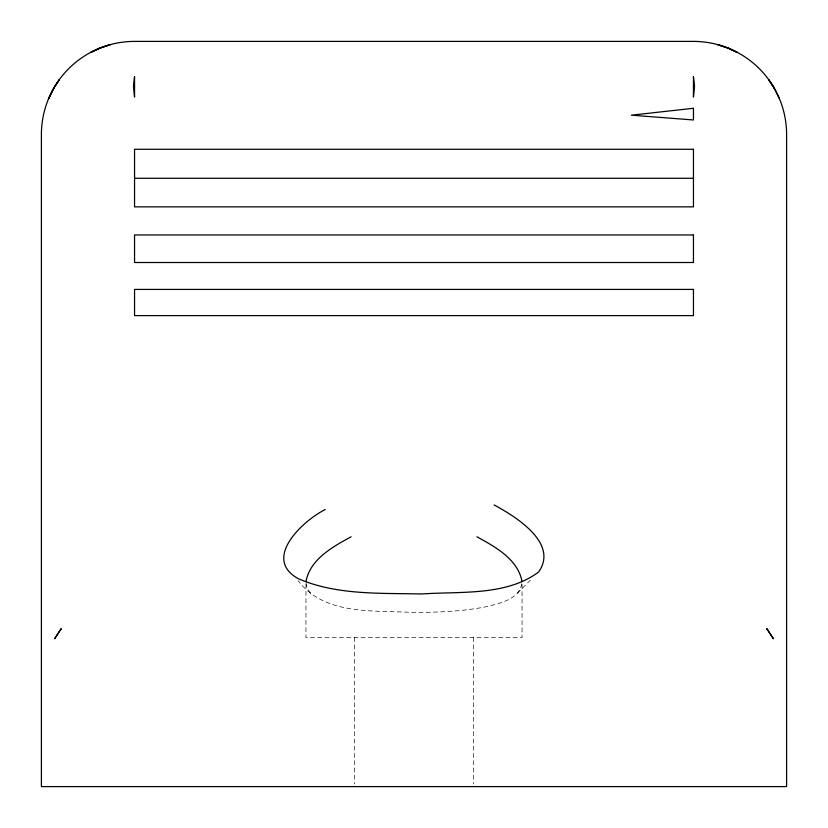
<?xml version="1.0" encoding="UTF-8"?>
<svg xmlns="http://www.w3.org/2000/svg" width="828" height="828" viewBox="0 0 828 828"><rect width="100%" height="100%" fill="white"/><g stroke="black" fill="none" stroke-linecap="round" stroke-linejoin="round"><path stroke-width="0.62" stroke-dasharray="4.14 3.1" d="M305.967 584.113L305.946 637.56L522.054 637.56L522.033 584.113M521.826 583.616C519.239 599.13 500.505 603.084 487.661 606.448C463.452 611.395 438.643 612.347 414 612.523C374.742 609.967 325.083 616.063 298.132 580.718M517.407 593.241L530.324 580.211M310.603 593.252L307.912 589.577L306.391 585.655L305.967 581.566M473.616 637.56L473.616 784.033M354.384 637.56L354.384 784.033"/><path stroke-width="1.24" d="M694.516 86.122L693.45 97.062L693.45 76.611L694.516 86.122L693.45 86.443M133.484 86.122L134.55 76.611L134.55 97.062L133.484 86.122L134.55 86.443M305.967 581.566C310.045 559.231 332.835 546.77 351.113 536.792M53.748 88.223L48.49 98.905L53.882 87.975L59.419 79.581L53.882 87.975M325.249 509.51C303.048 520.574 261.503 558.869 298.587 578.834C337.203 595.353 380.59 592.993 421.783 593.976C460.264 591.223 506.094 596.232 538.614 572.034C559.014 543.054 515.368 516.486 494.14 504.935M98.905 48.49L91.008 52.267L100.426 47.889L110.445 44.577L98.905 48.49L100.426 47.889M134.55 178.268L693.45 178.268M727.574 47.889L717.555 44.577L729.095 48.49L736.992 52.267L727.574 47.889L729.095 48.49M476.887 536.792C495.165 546.77 517.955 559.231 522.033 581.566M774.252 88.223L768.581 79.581L774.118 87.975L779.51 98.905M60.651 629.363L54.576 638.802L61.282 628.669L60.651 629.363M693.45 108.292L631.35 115.175L693.45 119.967L693.45 108.292M693.45 41.4L134.55 41.4A93.15 93.15 0 0 0 41.4 134.55L41.4 786.6L786.6 786.6L786.6 134.55A93.14 93.14 0 0 0 693.45 41.4M693.45 149.278L134.55 149.278L134.55 206.855L693.45 206.855L693.45 149.278M693.45 234.966L134.55 234.966L134.55 262.507L693.45 262.507L693.45 234.966M693.45 289.417L134.55 289.417L134.55 315.613L693.45 315.613L693.45 289.417M767.349 629.363L766.718 628.669L773.435 638.802L767.349 629.363"/></g></svg>
